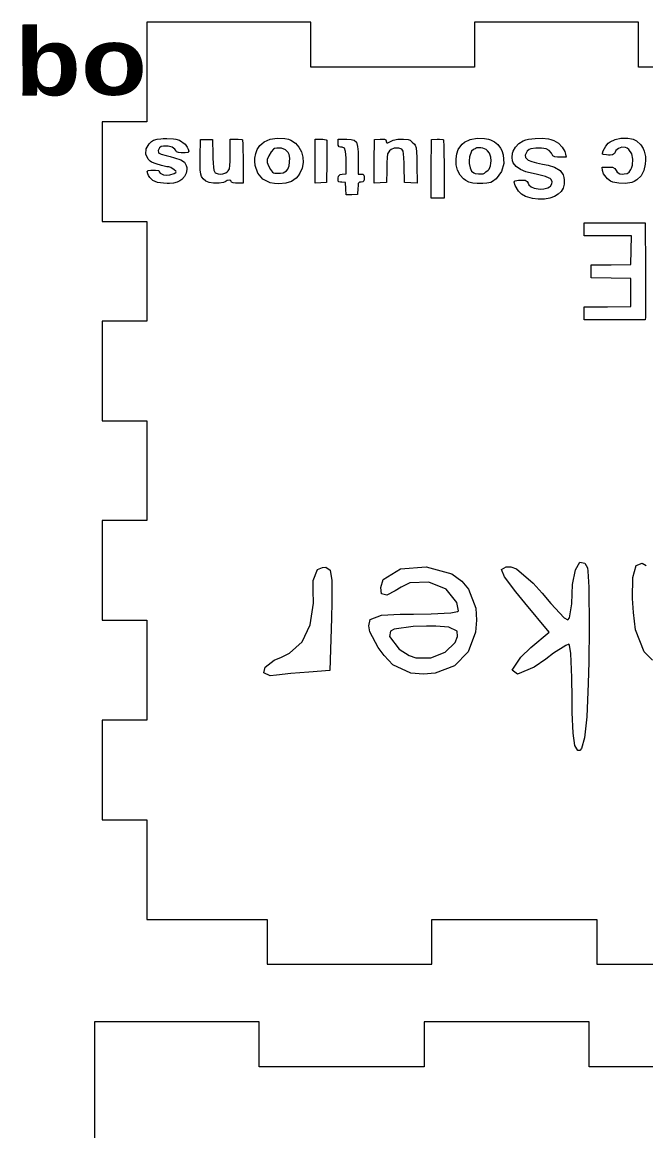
# Model space of a CAD drawing. Header units: millimetres. Extents: x 0 to 610, y 0 to 514.
# Drawn here: x 84.5 to 126.2, y 340.9 to 415 of the extents above; entities that cross this region are included whole.
import ezdxf

# ---------------------------------------------------------------- set-up
doc = ezdxf.new("R2010")
doc.units = ezdxf.units.MM
doc.header["$LTSCALE"] = 0.05
doc.layers.get('0').update_dxf_attribs({"plot": 0})
for name, color, linetype, lineweight in [('CUT', 1, 'Continuous', 0), ('ETCH', 5, 'Continuous', 0), ('RASTER', 250, 'Continuous', 0)]:
    doc.layers.add(name, color=color, linetype=linetype, lineweight=lineweight)
doc.styles.add('raster', font='ariblk.ttf', dxfattribs={"height": 1})

# ---------------------------------------------------------------- blocks, each defined once
blk = doc.blocks.new('top')
blk.add_lwpolyline([(137.821, -240), (148.846, -240), (148.846, -237), (159.872, -237), (159.872, -240), (170.897, -240), (170.897, -237), (181.923, -237), (181.923, -240), (192.949, -240), (192.949, -237), (203.974, -237), (203.974, -240), (215, -240), (215, -227.368)])
blk = doc.blocks.new('back_outer')
blk.add_lwpolyline([(168.205, 3), (179.154, 3), (179.154, 0), (190.103, 0), (190.103, 3), (201.051, 3), (201.051, 0), (212, 0), (212, 6.667), (215, 6.667), (215, 13.333), (212, 13.333), (212, 20), (215, 20), (215, 26.667), (212, 26.667), (212, 33.333), (215, 33.333), (215, 40), (212, 40), (212, 46.667), (215, 46.667), (215, 53.333), (212, 53.333), (212, 60), (203.974, 60), (203.974, 63), (192.949, 63), (192.949, 60), (181.923, 60), (181.923, 63), (170.897, 63)])
blk = doc.blocks.new('polymaker')
for p, q in [((253.23, 62.73), (253.74, 64.5)), ((253.74, 64.5), (254.05, 64.8)), ((254.05, 64.8), (254.38, 64.8)), ((254.38, 64.8), (254.86, 63.99)), ((254.86, 63.99), (255.16, 61.95)), ((252.86, 59.18), (253.23, 62.73)), ((255.16, 61.95), (255.29, 58.48)), ((252.61, 53.62), (252.86, 59.18)), ((255.29, 58.48), (255.3, 56.13)), ((255.3, 56.13), (255.35, 52.61)), ((252.52, 50.01), (252.61, 53.62)), ((255.35, 52.61), (255.55, 48.61)), ((261.68, 50.9), (264.44, 52.06)), ((264.44, 52.06), (265.31, 51.39)), ((278.21, 51.89), (280.17, 52.05)), ((280.17, 52.05), (282.24, 51.92)), ((282.24, 51.92), (285.26, 50.5)), ((299.3, 51.71), (302.33, 51.96)), ((302.33, 51.96), (304.7, 52.25)), ((304.7, 52.25), (305.77, 52.32)), ((305.77, 52.32), (306.85, 51.86)), ((259.71, 49.55), (261.68, 50.9)), ((265.31, 51.39), (263.9, 49.2)), ((272.66, 48.34), (274.95, 50.67)), ((274.95, 50.67), (278.21, 51.89)), ((285.26, 50.5), (286.71, 48.97)), ((295.51, 42.68), (295.8, 51.47)), ((295.8, 51.47), (299.3, 51.71)), ((306.59, 50.88), (305.08, 49.73)), ((306.85, 51.86), (306.59, 50.88)), ((241.9, 49.72), (243.27, 48.32)), ((243.27, 48.32), (244.73, 44.66)), ((252.46, 44.32), (252.52, 50.01)), ((255.55, 48.61), (255.76, 47.23)), ((256.35, 47.25), (258.4, 48.58)), ((258.4, 48.58), (259.71, 49.55)), ((263.9, 49.2), (262.22, 47.63)), ((271.46, 45.03), (272.66, 48.34)), ((276.54, 48.38), (274.88, 46.78)), ((278.91, 49.31), (276.54, 48.38)), ((281.42, 49.34), (278.91, 49.31)), ((282.53, 48.94), (281.42, 49.34)), ((284.24, 47.88), (282.53, 48.94)), ((286.71, 48.97), (287.72, 47.63)), ((302.53, 48.58), (300.41, 46.64)), ((303.88, 49.21), (302.53, 48.58)), ((305.08, 49.73), (303.88, 49.21)), ((255.76, 47.23), (255.87, 47.05)), ((255.87, 47.05), (256.35, 47.25)), ((262.22, 47.63), (259.13, 45.03)), ((274.88, 46.78), (274.49, 45.79)), ((285.85, 45.77), (284.24, 47.88)), ((287.72, 47.63), (289.1, 44.96)), ((300.41, 46.64), (299.07, 43.84)), ((244.73, 44.66), (245.08, 41.75)), ((259.13, 45.03), (263.22, 40.15)), ((271.3, 43.05), (271.46, 45.03)), ((274.49, 45.79), (274.52, 44.89)), ((274.52, 44.89), (275.89, 44.21)), ((281.85, 44.11), (285.05, 44.54)), ((285.05, 44.54), (285.68, 44.85)), ((285.68, 44.85), (285.85, 45.77)), ((289.1, 44.96), (289.3, 43.97)), ((252.52, 37.5), (252.46, 44.32)), ((255.76, 42.66), (255.36, 40.33)), ((256.05, 42.99), (255.76, 42.66)), ((256.62, 42.62), (256.05, 42.99)), ((271.43, 41.01), (271.3, 43.05)), ((275.89, 44.21), (278.09, 44.06)), ((278.09, 44.06), (279.67, 44.05)), ((279.67, 44.05), (281.85, 44.11)), ((289.08, 42.94), (287.14, 42.2)), ((289.3, 43.97), (289.08, 42.94)), ((295.44, 40.01), (295.51, 42.68)), ((299.07, 43.84), (298.54, 40.19)), ((245.08, 41.75), (245.23, 39.42)), ((258.89, 40.25), (256.62, 42.62)), ((272.61, 37.86), (271.43, 41.01)), ((274.46, 41.6), (274.3, 41.48)), ((274.3, 41.48), (274.56, 40.08)), ((275.59, 41.8), (274.46, 41.6)), ((278.89, 42), (275.59, 41.8)), ((281.8, 42.05), (278.89, 42)), ((284.06, 42.06), (281.8, 42.05)), ((287.14, 42.2), (284.06, 42.06)), ((245.23, 39.42), (245.16, 35.9)), ((255.36, 40.33), (255.3, 38.61)), ((260.3, 38.55), (258.89, 40.25)), ((263.22, 40.15), (264.73, 38.32)), ((274.56, 40.08), (276.36, 37.86)), ((295.44, 36.41), (295.44, 40.01)), ((298.54, 40.19), (298.58, 38.06)), ((252.67, 34.85), (252.52, 37.5)), ((255.3, 38.61), (255.24, 37.06)), ((261.8, 36.84), (260.3, 38.55)), ((264.73, 38.32), (266.63, 35.81)), ((273.76, 36.5), (272.61, 37.86)), ((276.36, 37.86), (279.23, 36.67)), ((282.41, 36.82), (283.87, 37.5)), ((283.87, 37.5), (284.86, 38.13)), ((284.86, 38.13), (286.25, 38.86)), ((286.25, 38.86), (287.18, 38.62)), ((287.3, 37.58), (286.88, 36.22)), ((287.18, 38.62), (287.3, 37.58)), ((298.58, 38.06), (298.6, 36.38)), ((245.16, 35.9), (244.63, 33.92)), ((255.24, 37.06), (254.77, 34.62)), ((264.6, 34.48), (261.8, 36.84)), ((266.63, 35.81), (267.12, 34.54)), ((275.42, 35.3), (273.76, 36.5)), ((279.7, 34.12), (275.42, 35.3)), ((279.23, 36.67), (282.41, 36.82)), ((286.88, 36.22), (284.01, 34.46)), ((295.75, 34.66), (295.44, 36.41)), ((298.6, 36.38), (297.86, 34.57)), ((243.63, 33.52), (242.96, 33.92)), ((244.63, 33.92), (243.63, 33.52)), ((252.77, 34.28), (252.67, 34.85)), ((253.17, 33.53), (252.77, 34.28)), ((254.02, 33.33), (253.17, 33.53)), ((254.77, 34.62), (254.02, 33.33)), ((265.55, 34.11), (264.6, 34.48)), ((266.36, 34.12), (265.55, 34.11)), ((267.12, 34.54), (266.36, 34.12)), ((284.01, 34.46), (279.7, 34.12)), ((296.47, 34.18), (295.75, 34.66)), ((297.01, 34.23), (296.47, 34.18)), ((297.86, 34.57), (297.01, 34.23))]:
    blk.add_line(p, q)
blk = doc.blocks.new('electromate')
for p, q in [((1286.6, 179.3), (1286.7, 181.7)), ((1286.6, 175.3), (1286.6, 179.3)), ((1286.7, 182.2), (1287, 184.9)), ((1286.7, 181.7), (1286.7, 182.2)), ((1287, 184.9), (1317.4, 184.9)), ((1317.4, 184.9), (1347.9, 184.9)), ((1347.9, 184.9), (1347.9, 178.5)), ((1347.9, 178.5), (1347.9, 172)), ((1286.5, 159.7), (1286.6, 170)), ((1286.6, 170), (1286.6, 175.3)), ((1324.6, 171.7), (1301.4, 171.4)), ((1301.4, 171.4), (1301.4, 157.4)), ((1347.9, 172), (1324.6, 171.7)), ((1286.6, 142.9), (1286.5, 159.7)), ((1301.4, 157.4), (1301.4, 143.4)), ((1286.6, 133.7), (1286.6, 142.9)), ((1286.9, 87.9), (1286.6, 133.7)), ((1301.4, 143.4), (1321.1, 143.2)), ((1321.1, 143.2), (1340.9, 142.9)), ((1340.9, 142.9), (1340.9, 136.4)), ((1340.9, 136.4), (1340.9, 130)), ((1301.4, 129.4), (1301.1, 115.2)), ((1321.1, 129.7), (1301.4, 129.4)), ((1340.9, 130), (1321.1, 129.7)), ((1301.1, 115.2), (1300.8, 100.9)), ((1300.8, 100.9), (1324.3, 100.9)), ((1324.3, 100.9), (1347.9, 100.9)), ((1347.9, 100.9), (1347.9, 94.4)), ((1347.9, 94.4), (1347.9, 87.9)), ((1317.4, 87.9), (1286.9, 87.9)), ((1347.9, 87.9), (1317.4, 87.9)), ((1369, 53), (1371, 56.5)), ((1371, 56.5), (1374, 59.3)), ((1374, 59.3), (1377.8, 61.5)), ((1377.8, 61.5), (1382.3, 63.1)), ((1382.3, 63.1), (1387.6, 64)), ((1387.6, 64), (1390.6, 64.1)), ((1390.6, 64.1), (1394, 64.1)), ((1394, 64.1), (1399.7, 63.6)), ((1399.7, 63.6), (1406.7, 61.5)), ((1406.7, 61.5), (1410.7, 59.1)), ((1410.7, 59.1), (1413.7, 56.1)), ((1413.7, 56.1), (1417.1, 50.4)), ((1488.1, 34.3), (1488.1, 63)), ((1488.1, 63), (1494.6, 63)), ((1494.6, 63), (1501, 63)), ((1501, 63), (1500.8, 33.7)), ((1574.2, 53.2), (1574.5, 59.5)), ((1574.5, 59.5), (1580.2, 59.7)), ((1580.2, 59.7), (1585.9, 59.8)), ((1585.9, 59.8), (1586.2, 53.7)), ((1291.1, 40.9), (1295.4, 44.9)), ((1295.4, 44.9), (1298.1, 46.6)), ((1298.1, 46.6), (1300.4, 47.4)), ((1300.4, 47.4), (1306.5, 48.4)), ((1306.5, 48.4), (1313.3, 48.2)), ((1313.3, 48.2), (1319.3, 47)), ((1319.3, 47), (1321.6, 46)), ((1321.6, 46), (1324.8, 43.8)), ((1367.9, 49.1), (1369, 53)), ((1367.9, 44.8), (1367.9, 49.1)), ((1368.2, 42.4), (1367.9, 44.8)), ((1380.3, 48.9), (1380.1, 46.7)), ((1380.1, 46.7), (1381, 44.6)), ((1381.6, 51), (1380.3, 48.9)), ((1381, 44.6), (1381.9, 43.6)), ((1382.6, 51.9), (1381.6, 51)), ((1384.2, 52.9), (1382.6, 51.9)), ((1388.3, 53.9), (1384.2, 52.9)), ((1391.4, 54), (1388.3, 53.9)), ((1394, 53.9), (1391.4, 54)), ((1398.1, 53.3), (1394, 53.9)), ((1401.1, 51.9), (1398.1, 53.3)), ((1403.2, 49.7), (1401.1, 51.9)), ((1404, 48.3), (1403.2, 49.7)), ((1405, 46.5), (1404, 48.3)), ((1406.9, 45.3), (1405, 46.5)), ((1409.4, 45.1), (1406.9, 45.3)), ((1411.3, 45.1), (1409.4, 45.1)), ((1413.5, 45.3), (1411.3, 45.1)), ((1416.9, 45.8), (1413.5, 45.3)), ((1417.6, 46.2), (1416.9, 45.8)), ((1417.1, 50.4), (1417.9, 47.2)), ((1417.9, 47.2), (1417.6, 46.2)), ((1435.9, 43.7), (1439.5, 46.5)), ((1439.5, 46.5), (1441.4, 47.5)), ((1441.4, 47.5), (1445.3, 48.3)), ((1445.3, 48.3), (1449.4, 48.4)), ((1449.4, 48.4), (1452, 48.5)), ((1452, 48.5), (1455, 48.5)), ((1455, 48.5), (1459.2, 48.3)), ((1459.2, 48.3), (1463.4, 47.1)), ((1463.4, 47.1), (1466.3, 45.5)), ((1466.3, 45.5), (1468.5, 43.9)), ((1515.2, 30.1), (1514.9, 48.1)), ((1514.9, 48.1), (1521.2, 47.8)), ((1521.2, 47.8), (1527.5, 47.5)), ((1527.5, 47.5), (1528, 31.2)), ((1545.4, 35.5), (1545.5, 47.5)), ((1545.5, 47.5), (1551.8, 47.8)), ((1551.8, 47.8), (1558, 48.1)), ((1558, 48.1), (1557.8, 26.3)), ((1568, 44.2), (1568.2, 45.9)), ((1568.2, 45.9), (1569.3, 46.9)), ((1569.3, 46.9), (1571, 47)), ((1571, 47), (1572.7, 47.1)), ((1572.7, 47.1), (1573.8, 48.6)), ((1573.8, 48.6), (1574.1, 51.2)), ((1574.1, 51.2), (1574.2, 53.2)), ((1586.2, 53.7), (1586.5, 47.5)), ((1586.5, 47.5), (1590.3, 47.2)), ((1590.3, 47.2), (1591.5, 47.1)), ((1591.5, 47.1), (1593.1, 46.7)), ((1593.1, 46.7), (1593.8, 46)), ((1593.8, 46), (1593.9, 44.4)), ((1593.9, 44.4), (1593.8, 43.2)), ((1605.2, 27), (1605.5, 47.5)), ((1605.5, 47.5), (1611.2, 47.8)), ((1611.2, 47.8), (1617, 48.1)), ((1617, 48.1), (1617, 26)), ((1635.8, 43), (1640.5, 46.4)), ((1640.5, 46.4), (1646.3, 48.3)), ((1646.3, 48.3), (1653.4, 48.8)), ((1653.4, 48.8), (1657.5, 48.5)), ((1657.5, 48.5), (1661.9, 47.7)), ((1661.9, 47.7), (1669.3, 44.2)), ((1689, 26.7), (1689, 48)), ((1689, 48), (1695, 48)), ((1695, 48), (1696.6, 48)), ((1696.6, 48), (1698.9, 47.8)), ((1698.9, 47.8), (1700.7, 47.2)), ((1700.7, 47.2), (1701, 46.5)), ((1701, 46.5), (1701.1, 45.8)), ((1701.1, 45.8), (1702.1, 45.1)), ((1702.1, 45.1), (1704.8, 45.5)), ((1704.8, 45.5), (1707, 46.7)), ((1707, 46.7), (1708.5, 47.5)), ((1708.5, 47.5), (1712.8, 48.3)), ((1712.8, 48.3), (1715.8, 48.3)), ((1715.8, 48.3), (1718.5, 48.2)), ((1718.5, 48.2), (1722.9, 47.5)), ((1722.9, 47.5), (1726.2, 46.1)), ((1726.2, 46.1), (1728.8, 43.9)), ((1747.5, 41.5), (1750.4, 44.4)), ((1750.4, 44.4), (1752.3, 45.7)), ((1752.3, 45.7), (1754.8, 47.1)), ((1754.8, 47.1), (1758.7, 48.2)), ((1758.7, 48.2), (1762.5, 48.4)), ((1762.5, 48.4), (1765, 48.4)), ((1765, 48.4), (1768.6, 48.3)), ((1768.6, 48.3), (1774.6, 47.4)), ((1774.6, 47.4), (1779.1, 45.5)), ((1779.1, 45.5), (1782.2, 42.6)), ((1287, 29.1), (1288.4, 35.6)), ((1288.4, 35.6), (1291.1, 40.9)), ((1301.3, 34.6), (1300.6, 33)), ((1303, 37), (1301.3, 34.6)), ((1305.1, 38.4), (1303, 37)), ((1308.1, 38.9), (1305.1, 38.4)), ((1310, 39), (1308.1, 38.9)), ((1312.2, 38.9), (1310, 39)), ((1314.9, 37.3), (1312.2, 38.9)), ((1316.1, 35.5), (1314.9, 37.3)), ((1317.4, 33.5), (1316.1, 35.5)), ((1319.6, 32.2), (1317.4, 33.5)), ((1324.8, 43.8), (1328.7, 38.7)), ((1328.7, 38.7), (1329.6, 35.6)), ((1329.6, 35.6), (1330.1, 32)), ((1369, 39.7), (1368.2, 42.4)), ((1372, 35.5), (1369, 39.7)), ((1377.6, 32.3), (1372, 35.5)), ((1381.9, 43.6), (1382.9, 43)), ((1382.9, 43), (1386.8, 41.5)), ((1386.8, 41.5), (1396, 39)), ((1396, 39), (1403.5, 37.5)), ((1403.5, 37.5), (1406.4, 36.8)), ((1406.4, 36.8), (1411.7, 34.6)), ((1411.7, 34.6), (1416, 31.4)), ((1428.2, 28.4), (1430.6, 36.6)), ((1430.6, 36.6), (1435.9, 43.7)), ((1443, 34.1), (1441.6, 30.8)), ((1444.1, 35.2), (1443, 34.1)), ((1446.2, 36.8), (1444.1, 35.2)), ((1447.7, 38), (1446.2, 36.8)), ((1449.1, 38.7), (1447.7, 38)), ((1453.7, 38.9), (1449.1, 38.7)), ((1456.8, 38.4), (1453.7, 38.9)), ((1458.2, 37.9), (1456.8, 38.4)), ((1460.5, 36), (1458.2, 37.9)), ((1462.1, 32.8), (1460.5, 36)), ((1468.5, 43.9), (1472.1, 40)), ((1472.1, 40), (1474.6, 35.2)), ((1474.6, 35.2), (1475.8, 29.7)), ((1488.1, 28.5), (1488.1, 34.3)), ((1500.8, 33.7), (1500.5, 4.5)), ((1545.4, 32.5), (1545.4, 35.5)), ((1568, 43), (1568, 44.2)), ((1568, 41.7), (1568, 43)), ((1568.2, 40.1), (1568, 41.7)), ((1569.3, 39.1), (1568.2, 40.1)), ((1571, 39), (1569.3, 39.1)), ((1574, 39), (1571, 39)), ((1574, 24.2), (1574, 39)), ((1589.8, 39.2), (1586, 38.9)), ((1586, 38.9), (1586, 27)), ((1591.8, 39.4), (1589.8, 39.2)), ((1593.5, 41.1), (1591.8, 39.4)), ((1593.8, 43.2), (1593.5, 41.1)), ((1629.9, 33), (1632.1, 38.3)), ((1632.1, 38.3), (1633.8, 40.7)), ((1633.8, 40.7), (1635.8, 43)), ((1644.3, 34.1), (1642.8, 30.9)), ((1645.6, 35.9), (1644.3, 34.1)), ((1648.9, 37.7), (1645.6, 35.9)), ((1651.5, 38.1), (1648.9, 37.7)), ((1653.6, 38.2), (1651.5, 38.1)), ((1657.4, 38.1), (1653.6, 38.2)), ((1658.6, 37.7), (1657.4, 38.1)), ((1659.6, 37.1), (1658.6, 37.7)), ((1661.7, 34.4), (1659.6, 37.1)), ((1663.6, 30.9), (1661.7, 34.4)), ((1669.3, 44.2), (1674.4, 38.3)), ((1674.4, 38.3), (1677, 30.5)), ((1702.7, 33.9), (1702.1, 30.5)), ((1703.8, 35.7), (1702.7, 33.9)), ((1704.6, 36.5), (1703.8, 35.7)), ((1706.1, 37.7), (1704.6, 36.5)), ((1709.4, 38.9), (1706.1, 37.7)), ((1711.5, 39), (1709.4, 38.9)), ((1713.8, 38.9), (1711.5, 39)), ((1716.9, 37.7), (1713.8, 38.9)), ((1718.2, 35.1), (1716.9, 37.7)), ((1718.7, 32.3), (1718.2, 35.1)), ((1728.8, 43.9), (1729.9, 42.5)), ((1729.9, 42.5), (1730.6, 41.4)), ((1730.6, 41.4), (1731.4, 39)), ((1731.4, 39), (1731.8, 34.9)), ((1731.8, 34.9), (1731.9, 29.7)), ((1745.2, 34.6), (1745.8, 38.2)), ((1745.3, 32.6), (1745.2, 34.6)), ((1745.8, 38.2), (1747.5, 41.5)), ((1756.2, 37.5), (1756, 36.9)), ((1756, 36.9), (1756.2, 36.3)), ((1757.9, 38.5), (1756.2, 37.5)), ((1756.2, 36.3), (1757.8, 34.7)), ((1757.8, 34.7), (1761.3, 32.5)), ((1762.2, 39.7), (1757.9, 38.5)), ((1765.6, 40), (1762.2, 39.7)), ((1768.6, 39.7), (1765.6, 40)), ((1771.8, 38.3), (1768.6, 39.7)), ((1772.9, 36.9), (1771.8, 38.3)), ((1773, 36.1), (1772.9, 36.9)), ((1773.4, 35.6), (1773, 36.1)), ((1776.5, 35.1), (1773.4, 35.6)), ((1779, 35), (1776.5, 35.1)), ((1781.2, 35), (1779, 35)), ((1783.9, 35.4), (1781.2, 35)), ((1782.2, 42.6), (1783.4, 40.6)), ((1783.4, 40.6), (1784.2, 38.9)), ((1784.8, 36.5), (1783.9, 35.4)), ((1784.2, 38.9), (1784.8, 36.5)), ((1286.7, 25.3), (1287, 29.1)), ((1286.8, 21.5), (1286.7, 25.3)), ((1299.7, 30), (1299.2, 24.1)), ((1299.2, 24.1), (1300.4, 18.7)), ((1300.6, 33), (1299.7, 30)), ((1322.2, 32), (1319.6, 32.2)), ((1324.2, 32), (1322.2, 32)), ((1330.1, 32), (1324.2, 32)), ((1384, 30.3), (1377.6, 32.3)), ((1389.5, 29.1), (1384, 30.3)), ((1392.7, 28.5), (1389.5, 29.1)), ((1395.5, 27.9), (1392.7, 28.5)), ((1400.3, 26.5), (1395.5, 27.9)), ((1403.9, 25), (1400.3, 26.5)), ((1406.1, 23.3), (1403.9, 25)), ((1406.7, 22.4), (1406.1, 23.3)), ((1406.9, 20.3), (1406.7, 22.4)), ((1416, 31.4), (1418.9, 27.7)), ((1418.9, 27.7), (1419.6, 25.8)), ((1419.8, 22.4), (1419.5, 18.3)), ((1419.6, 25.8), (1419.8, 22.4)), ((1428.9, 19.7), (1428.2, 28.4)), ((1441.2, 28.2), (1441.1, 25.9)), ((1441.1, 25.9), (1441.2, 22.2)), ((1441.6, 30.8), (1441.2, 28.2)), ((1441.2, 22.2), (1442.6, 18.1)), ((1462.9, 28.4), (1462.1, 32.8)), ((1462.7, 21.8), (1463, 25.8)), ((1463, 25.8), (1462.9, 28.4)), ((1475.9, 23.7), (1475.2, 18.7)), ((1475.8, 29.7), (1476, 26.7)), ((1476, 26.7), (1475.9, 23.7)), ((1488.2, 18.1), (1488.1, 28.5)), ((1515.2, 27.2), (1515.2, 30.1)), ((1515.4, 22.3), (1515.2, 27.2)), ((1515.6, 17), (1515.4, 22.3)), ((1528, 31.2), (1528.1, 28)), ((1528.1, 28), (1528.3, 22.8)), ((1528.3, 22.8), (1528.6, 18.9)), ((1544.6, 18.9), (1545.1, 22.6)), ((1545.1, 22.6), (1545.3, 27.7)), ((1545.3, 27.7), (1545.4, 32.5)), ((1557.8, 26.3), (1557.5, 4.5)), ((1574, 21.4), (1574, 24.2)), ((1586, 27), (1586, 22.7)), ((1586, 22.7), (1586.5, 16.6)), ((1605.2, 22.9), (1605.2, 27)), ((1605.2, 15.4), (1605.2, 22.9)), ((1617, 26), (1617, 4)), ((1628.9, 27.5), (1629.9, 33)), ((1629.2, 22.1), (1628.9, 27.5)), ((1642.8, 30.9), (1642.1, 23.3)), ((1642.1, 23.3), (1643, 19.4)), ((1663.3, 20.7), (1664.8, 24.5)), ((1664.8, 27.5), (1663.6, 30.9)), ((1665, 26), (1664.8, 27.5)), ((1664.8, 24.5), (1665, 26)), ((1677.2, 23.2), (1676.4, 18.4)), ((1677, 30.5), (1677.3, 26)), ((1677.3, 26), (1677.2, 23.2)), ((1689, 22.4), (1689, 26.7)), ((1689.1, 14.6), (1689, 22.4)), ((1702.1, 30.5), (1702, 26)), ((1702, 26), (1702, 21.7)), ((1719, 28.3), (1718.7, 32.3)), ((1719.2, 23.1), (1719, 28.3)), ((1719.2, 19.9), (1719.2, 23.1)), ((1731.9, 29.7), (1731.8, 24.8)), ((1731.8, 24.8), (1731.8, 21.9)), ((1745.8, 30.6), (1745.3, 32.6)), ((1747.6, 27.3), (1745.8, 30.6)), ((1751.4, 24.8), (1747.6, 27.3)), ((1757.6, 22.7), (1751.4, 24.8)), ((1761.9, 21.6), (1757.6, 22.7)), ((1761.3, 32.5), (1763.4, 31.9)), ((1763.4, 31.9), (1765.3, 31.7)), ((1765.3, 31.7), (1770.4, 30.6)), ((1770.4, 30.6), (1776, 28.9)), ((1776, 28.9), (1780.5, 27)), ((1780.5, 27), (1782, 26.2)), ((1782, 26.2), (1784, 24.2)), ((1784, 24.2), (1786.2, 19.3)), ((1287.9, 16), (1286.8, 21.5)), ((1289, 13.5), (1287.9, 16)), ((1291.3, 9.9), (1289, 13.5)), ((1300.4, 18.7), (1303.2, 14.5)), ((1303.2, 14.5), (1305.1, 13.1)), ((1305.1, 13.1), (1306.7, 12.5)), ((1306.7, 12.5), (1310.2, 12.3)), ((1310.2, 12.3), (1313.6, 13.4)), ((1313.6, 13.4), (1316.2, 15.6)), ((1316.2, 15.6), (1317, 17)), ((1317, 17), (1317.8, 18.6)), ((1317.8, 18.6), (1319.6, 19.8)), ((1319.6, 19.8), (1321.9, 20)), ((1321.9, 20), (1323.6, 20)), ((1323.6, 20), (1325.7, 19.9)), ((1326.4, 11.2), (1323.9, 8.3)), ((1325.7, 19.9), (1328.8, 19.4)), ((1329.1, 15.8), (1326.4, 11.2)), ((1328.8, 19.4), (1329.5, 19)), ((1329.7, 18.3), (1329.1, 15.8)), ((1329.5, 19), (1329.7, 18.3)), ((1366.6, 19.2), (1366, 22)), ((1366, 22), (1372.5, 22)), ((1367.4, 16.6), (1366.6, 19.2)), ((1369.9, 12.1), (1367.4, 16.6)), ((1373.6, 8.3), (1369.9, 12.1)), ((1372.5, 22), (1374.5, 22)), ((1374.5, 22), (1377.3, 21.8)), ((1377.3, 21.8), (1379.3, 20.9)), ((1379.3, 20.9), (1380, 19.6)), ((1380, 19.6), (1380.7, 18)), ((1380.7, 18), (1382.9, 15.5)), ((1382.9, 15.5), (1386.1, 13.9)), ((1386.1, 13.9), (1390.5, 13.1)), ((1390.5, 13.1), (1393.2, 13)), ((1393.2, 13), (1396.3, 13.1)), ((1396.3, 13.1), (1401.3, 13.9)), ((1401.3, 13.9), (1403, 14.5)), ((1403, 14.5), (1405, 16)), ((1405, 16), (1406.9, 20.3)), ((1416.7, 12), (1413.2, 8.4)), ((1419, 16.1), (1416.7, 12)), ((1419.5, 18.3), (1419, 16.1)), ((1430.4, 15.4), (1428.9, 19.7)), ((1431.5, 13.3), (1430.4, 15.4)), ((1434.3, 9.6), (1431.5, 13.3)), ((1442.6, 18.1), (1444.6, 15.7)), ((1444.6, 15.7), (1446, 14.5)), ((1446, 14.5), (1449.3, 13.1)), ((1449.3, 13.1), (1451.3, 12.8)), ((1451.3, 12.8), (1453, 12.7)), ((1453, 12.7), (1455.5, 12.8)), ((1455.5, 12.8), (1456, 13)), ((1456, 13), (1456.9, 13.7)), ((1456.9, 13.7), (1458.5, 14.6)), ((1458.5, 14.6), (1460.5, 16.2)), ((1460.5, 16.2), (1462.7, 21.8)), ((1473.8, 14.4), (1471.4, 10.8)), ((1475.2, 18.7), (1473.8, 14.4)), ((1488.4, 10.1), (1488.2, 18.1)), ((1516.1, 12.7), (1515.6, 17)), ((1517, 10.3), (1516.1, 12.7)), ((1528.6, 18.9), (1529.1, 16.3)), ((1529.1, 16.3), (1530.3, 14)), ((1530.3, 14), (1533.3, 13.1)), ((1533.3, 13.1), (1535.7, 13)), ((1535.7, 13), (1537.9, 13.1)), ((1537.9, 13.1), (1541, 14.4)), ((1541, 14.4), (1542.5, 15.7)), ((1542.5, 15.7), (1543.4, 16.8)), ((1543.4, 16.8), (1544.6, 18.9)), ((1574.1, 16.7), (1574, 21.4)), ((1574.5, 11.4), (1574.1, 16.7)), ((1575.7, 7.2), (1574.5, 11.4)), ((1586.5, 16.6), (1587.7, 13.3)), ((1587.7, 13.3), (1590, 12.1)), ((1590, 12.1), (1591.6, 12)), ((1591.6, 12), (1592.9, 11.9)), ((1592.9, 11.9), (1593.9, 10.1)), ((1605.2, 9.5), (1605.2, 15.4)), ((1630.6, 16.9), (1629.2, 22.1)), ((1633.1, 12.2), (1630.6, 16.9)), ((1636.7, 8.2), (1633.1, 12.2)), ((1643, 19.4), (1643.9, 17.6)), ((1643.9, 17.6), (1646.7, 14.9)), ((1646.7, 14.9), (1650.6, 13.3)), ((1650.6, 13.3), (1655.2, 13.1)), ((1655.2, 13.1), (1657.6, 13.6)), ((1657.6, 13.6), (1658.7, 14.2)), ((1658.7, 14.2), (1661, 16.9)), ((1661, 16.9), (1663.3, 20.7)), ((1674.8, 14.4), (1672.1, 10.6)), ((1676.4, 18.4), (1674.8, 14.4)), ((1689.3, 8.7), (1689.1, 14.6)), ((1702, 21.7), (1702, 19)), ((1702, 19), (1702, 4)), ((1719.5, 4.5), (1719.2, 19.9)), ((1731.8, 21.9), (1731.5, 4.5)), ((1743.2, 16.3), (1744.1, 17.4)), ((1743.9, 14), (1743.2, 16.3)), ((1744.8, 12.3), (1743.9, 14)), ((1744.1, 17.4), (1746.9, 17.7)), ((1746.8, 9.3), (1744.8, 12.3)), ((1746.9, 17.7), (1749.1, 17.8)), ((1749.1, 17.8), (1750.9, 17.7)), ((1750.9, 17.7), (1753.5, 17.6)), ((1753.5, 17.6), (1755.5, 16.7)), ((1755.5, 16.7), (1756.2, 15.4)), ((1756.2, 15.4), (1757.1, 14.2)), ((1757.1, 14.2), (1760, 12.2)), ((1760, 12.2), (1764, 11.2)), ((1766, 20.5), (1761.9, 21.6)), ((1764, 11.2), (1768.5, 11.2)), ((1771, 19.1), (1766, 20.5)), ((1768.5, 11.2), (1770.8, 11.6)), ((1770.8, 11.6), (1772.4, 12.7)), ((1772.9, 18.3), (1771, 19.1)), ((1772.4, 12.7), (1773.8, 15.5)), ((1773.3, 18.1), (1772.9, 18.3)), ((1773.7, 17.4), (1773.3, 18.1)), ((1773.8, 15.5), (1773.7, 17.4)), ((1785.8, 13.9), (1783, 8.8)), ((1786.2, 19.3), (1785.8, 13.9)), ((1295.8, 5.7), (1291.3, 9.9)), ((1299, 4.1), (1295.8, 5.7)), ((1300.6, 3.7), (1299, 4.1)), ((1304.4, 3.3), (1300.6, 3.7)), ((1311.3, 3.3), (1304.4, 3.3)), ((1317.1, 4.4), (1311.3, 3.3)), ((1321.9, 6.7), (1317.1, 4.4)), ((1323.9, 8.3), (1321.9, 6.7)), ((1378.4, 5.5), (1373.6, 8.3)), ((1381.2, 4.4), (1378.4, 5.5)), ((1383.6, 3.9), (1381.2, 4.4)), ((1389.9, 3.3), (1383.6, 3.9)), ((1397, 3.4), (1389.9, 3.3)), ((1403.6, 4.1), (1397, 3.4)), ((1406.3, 4.7), (1403.6, 4.1)), ((1408.8, 5.7), (1406.3, 4.7)), ((1413.2, 8.4), (1408.8, 5.7)), ((1437.6, 6.7), (1434.3, 9.6)), ((1441.5, 4.7), (1437.6, 6.7)), ((1443.6, 4.1), (1441.5, 4.7)), ((1447.5, 3.4), (1443.6, 4.1)), ((1455.1, 3.2), (1447.5, 3.4)), ((1461.9, 4.5), (1455.1, 3.2)), ((1467.6, 7.2), (1461.9, 4.5)), ((1469.9, 9.1), (1467.6, 7.2)), ((1471.4, 10.8), (1469.9, 9.1)), ((1488.5, 6.3), (1488.4, 10.1)), ((1488.6, 5), (1488.5, 6.3)), ((1488.7, 4.8), (1488.6, 5)), ((1489.3, 4.4), (1488.7, 4.8)), ((1492.6, 4.2), (1489.3, 4.4)), ((1494.8, 4.2), (1492.6, 4.2)), ((1500.5, 4.5), (1494.8, 4.2)), ((1517.6, 9.3), (1517, 10.3)), ((1519.8, 7), (1517.6, 9.3)), ((1522.1, 5.3), (1519.8, 7)), ((1523.9, 4.6), (1522.1, 5.3)), ((1528.7, 4), (1523.9, 4.6)), ((1534.2, 4.2), (1528.7, 4)), ((1539, 5.2), (1534.2, 4.2)), ((1540.8, 6), (1539, 5.2)), ((1542.2, 6.8), (1540.8, 6)), ((1544.2, 7.8), (1542.2, 6.8)), ((1545.4, 7.8), (1544.2, 7.8)), ((1545.9, 6.8), (1545.4, 7.8)), ((1546, 5.9), (1545.9, 6.8)), ((1546.2, 4.8), (1546, 5.9)), ((1547.6, 4.1), (1546.2, 4.8)), ((1550, 4.1), (1547.6, 4.1)), ((1551.8, 4.2), (1550, 4.1)), ((1557.5, 4.5), (1551.8, 4.2)), ((1577.9, 5.2), (1575.7, 7.2)), ((1579.5, 4.7), (1577.9, 5.2)), ((1580.8, 4.5), (1579.5, 4.7)), ((1585.2, 4.2), (1580.8, 4.5)), ((1587.8, 4.1), (1585.2, 4.2)), ((1594, 4), (1587.8, 4.1)), ((1593.9, 10.1), (1594, 8)), ((1594, 8), (1594, 4)), ((1605.4, 5.9), (1605.2, 9.5)), ((1605.4, 5.3), (1605.4, 5.9)), ((1606, 4.7), (1605.4, 5.3)), ((1609.1, 4.1), (1606, 4.7)), ((1611.5, 4), (1609.1, 4.1)), ((1617, 4), (1611.5, 4)), ((1641.2, 5.3), (1636.7, 8.2)), ((1643.7, 4.3), (1641.2, 5.3)), ((1647.3, 3.5), (1643.7, 4.3)), ((1654.8, 3), (1647.3, 3.5)), ((1661.9, 4.2), (1654.8, 3)), ((1667.9, 6.9), (1661.9, 4.2)), ((1670.3, 8.8), (1667.9, 6.9)), ((1672.1, 10.6), (1670.3, 8.8)), ((1689.5, 5.2), (1689.3, 8.7)), ((1689.7, 4.7), (1689.5, 5.2)), ((1690.4, 4.4), (1689.7, 4.7)), ((1693.8, 4), (1690.4, 4.4)), ((1696.2, 4), (1693.8, 4)), ((1702, 4), (1696.2, 4)), ((1725.5, 4.5), (1719.5, 4.5)), ((1731.5, 4.5), (1725.5, 4.5)), ((1752.6, 5.1), (1746.8, 9.3)), ((1756.2, 4), (1752.6, 5.1)), ((1758.5, 3.7), (1756.2, 4)), ((1765.3, 3.4), (1758.5, 3.7)), ((1768.9, 3.6), (1765.3, 3.4)), ((1771.3, 3.7), (1768.9, 3.6)), ((1775, 4.1), (1771.3, 3.7)), ((1778.7, 5.3), (1775, 4.1)), ((1780.7, 6.6), (1778.7, 5.3)), ((1783, 8.8), (1780.7, 6.6))]:
    blk.add_line(p, q)

msp = doc.modelspace()

# ---------------------------------------------------------------- block references
at = {"layer": 'CUT', "rotation": 180}
for name, p in [('back_outer', (304.875, 415.026)), ('top', (304.359, 108.174))]:
    msp.add_blockref(name, p, dxfattribs=at)
at = {"layer": 'ETCH', "rotation": 180}
for name, p, xscale, yscale, zscale in [('electromate', (212.215, 407.479), 0.06685269418131125, 0.06685269418131125, 0.06685269418131125), ('polymaker', (223.419, 392.252), 0.4, 0.4, 0.4)]:
    msp.add_blockref(name, p, dxfattribs=dict(at, xscale=xscale, yscale=yscale, zscale=zscale))

# ---------------------------------------------------------------- texts
at = {"layer": 'RASTER', "style": 'raster'}
msp.add_text('bo', height=4.5167, rotation=0.43646, dxfattribs=at).set_placement((84.068, 410.109))

doc.saveas('drawing.dxf')
